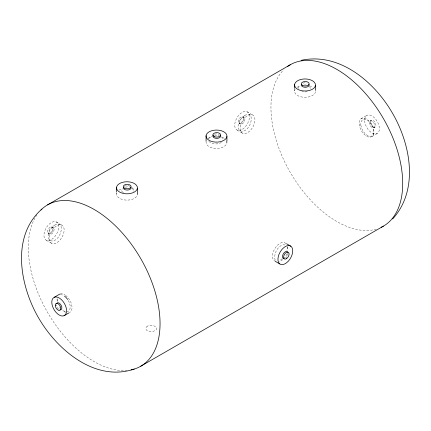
<?xml version="1.0" encoding="UTF-8"?>
<svg xmlns="http://www.w3.org/2000/svg" width="431" height="431" viewBox="0 0 431 431"><rect width="100%" height="100%" fill="white"/><g stroke="black" fill="none" stroke-linecap="round" stroke-linejoin="round"><path stroke-width="0.32" stroke-dasharray="2.15 1.62" d="M361.006 118.778L366.469 115.627M370.261 120.922L371.36 120.292M373.919 127.759A3.884 2.241 60 0 0 372.95 121.828A3.884 2.241 60 0 0 369.405 123.444A3.884 2.241 60 0 0 373.919 127.759L375.018 127.129A3.884 2.241 60 0 0 374.043 121.192A3.884 2.241 60 0 0 370.504 122.808A3.884 2.241 60 0 0 375.018 127.129M372.093 136.455L377.551 133.303M246.99 111.726L252.447 114.878M243.138 116.801A3.884 2.241 -60 0 1 241.651 122.873A3.884 2.241 -60 0 1 238.483 120.61A3.884 2.241 -60 0 1 243.138 116.801L244.232 117.437A3.884 2.241 -60 0 1 242.75 123.508A3.884 2.241 -60 0 1 239.582 121.246A3.884 2.241 -60 0 1 244.232 117.437M239.043 123.39L240.142 124.026M237.222 130.167L242.685 133.319M56.197 221.879L61.66 225.03M52.345 226.954A3.884 2.241 -60 0 1 50.863 233.026A3.884 2.241 -60 0 1 47.69 230.763A3.884 2.241 -60 0 1 52.345 226.954L53.444 227.584A3.884 2.241 -60 0 1 51.962 233.656A3.884 2.241 -60 0 1 48.789 231.399A3.884 2.241 -60 0 1 53.444 227.584M48.256 233.543L49.349 234.173M46.435 240.315L51.892 243.472M294.605 89.018L294.605 90.909M226.932 140.889L226.932 142.78M137.403 192.576L137.403 194.467M116.553 192.447L116.553 193.708M124.311 186.327A3.884 2.241 0 0 1 129.796 186.149M137.214 192.899A10.446 6.029 0 0 1 126.315 200.108A10.446 6.029 0 0 1 117.076 192.161M119.107 190.119A10.446 6.029 0 0 1 122.334 188.686M131.574 188.67A10.446 6.029 0 0 1 134.811 190.103M214.611 134.256A3.884 2.241 0 0 1 219.325 134.461M226.749 141.206A10.446 6.029 0 0 1 217.213 148.415A10.446 6.029 0 0 1 206.083 142.02M208.636 138.432A10.446 6.029 0 0 1 211.863 136.993M222.288 137.376A10.446 6.029 0 0 1 224.346 138.41M303.133 83.145A3.884 2.241 0 0 1 307.007 83.021M315.454 91.668A10.446 6.029 0 0 1 303.015 97.207A10.446 6.029 0 0 1 295.127 89.362M297.158 87.326A10.446 6.029 0 0 1 300.385 85.888M309.625 85.877A10.446 6.029 0 0 1 312.868 87.304M58.551 309.038A3.884 2.241 60 0 1 56.369 304.857M65.636 312.351A10.446 6.029 60 0 1 62.296 310.051M57.415 300.833A10.446 6.029 60 0 1 57.28 298.532M60.27 293.931A10.446 6.029 60 0 1 65.119 295.084M65.598 295.413A10.446 6.029 60 0 1 71.718 304.911A10.446 6.029 60 0 1 69.536 312.545M275.786 261.401A10.446 6.029 -60 0 1 274.989 248.358A10.446 6.029 -60 0 1 286.491 244.329M287.191 246.58A10.446 6.029 -60 0 1 286.874 250.621M282.262 258.632A10.446 6.029 -60 0 1 279.407 260.723M287.989 253.212A3.884 2.241 -60 0 1 285.403 258.045M376.301 229.141A93.166 53.789 60 0 1 290.521 172.831A93.166 53.789 60 0 1 283.62 69.881M127.113 370.439A93.166 53.789 60 0 1 47.593 312.437A93.166 53.789 60 0 1 37.125 214.573M287.305 247.006A9.326 5.727 -63.4 0 1 287.973 249.727A9.326 5.021 -56.9 0 1 287.86 250.718M285.047 244.975A9.326 5.727 -63.4 0 0 278.07 248.17A9.326 5.727 -63.4 0 0 274.784 257.339A9.326 5.021 -56.9 0 0 275.447 260.518M286.874 253.918A9.326 5.021 -56.9 0 1 284.298 258.007M282.666 259.661A9.326 5.021 -56.9 0 1 279.256 261.633M309.442 86.561A6.061 3.723 3.4 0 1 310.045 89.411M307.222 91.571A6.061 3.723 3.4 0 1 301.872 91.582M221.378 142.402A7.381 4.531 3.4 0 1 210.301 142.435A7.381 3.976 -3.1 0 1 208.701 141.201M221.378 136.875A7.381 4.531 3.4 0 1 222.843 140.29M208.388 138.658A7.381 3.976 -3.1 0 1 211.831 136.11M214.557 135.506A7.381 3.976 -3.1 0 1 219.212 135.83M131.972 187.657A6.061 3.723 3.4 0 1 133.54 191.316M123.993 192.948A6.061 3.723 3.4 0 1 123.401 192.603M298.128 88.457A6.061 3.265 -3.1 0 1 300.504 85.769M304.194 84.955A6.061 3.265 -3.1 0 1 306.511 85.117M122.878 192.301A6.061 3.265 -3.1 0 1 122.436 188.692M125.367 187.199A6.061 3.265 -3.1 0 1 129.257 186.909M68.292 300.488A9.31 5.377 60 0 1 66.929 311.661M65.34 311.505A9.31 5.377 60 0 1 62.775 310.218M60.345 307.863A9.31 5.377 60 0 1 59.629 306.894M57.275 301.474A9.31 5.377 60 0 1 57.107 298.419M60.345 294.691A9.31 5.377 60 0 1 63.637 295.574M248.035 132.339A10.446 6.029 -60 0 0 253.719 115.826A10.446 6.029 -60 0 0 240.951 124.128A10.446 6.029 -60 0 0 248.035 132.339M242.572 129.187A10.446 6.029 -60 0 0 248.256 112.674A10.446 6.029 -60 0 0 235.488 120.976A10.446 6.029 -60 0 0 242.572 129.187M57.242 242.491A10.446 6.029 -60 0 0 62.926 225.979A10.446 6.029 -60 0 0 50.158 234.281A10.446 6.029 -60 0 0 57.242 242.491M51.779 239.34A10.446 6.029 -60 0 0 57.468 222.827A10.446 6.029 -60 0 0 44.7 231.129A10.446 6.029 -60 0 0 51.779 239.34M359.179 123.902A10.446 6.029 60 0 0 370.638 137.08A10.446 6.029 60 0 0 369.83 121.871A10.446 6.029 60 0 0 359.179 123.902M364.637 120.75A10.446 6.029 60 0 0 376.101 133.928A10.446 6.029 60 0 0 375.293 118.719A10.446 6.029 60 0 0 364.637 120.75M245.029 115.271A9.326 5.021 -56.9 0 0 238.004 126.439A9.326 5.727 -63.4 0 0 245.029 130.496A9.326 5.727 -63.4 0 0 251.187 118.827A9.326 5.021 -56.9 0 0 245.029 115.271M55.082 224.934A9.326 5.021 -56.9 0 0 48.056 236.107A9.326 5.727 -63.4 0 0 55.082 240.159A9.326 5.727 -63.4 0 0 61.245 228.489A9.326 5.021 -56.9 0 0 55.082 224.934M360.839 125.044A9.31 5.377 60 0 0 371.371 136.169A9.31 5.377 60 0 0 369.884 122.253A9.31 5.377 60 0 0 360.839 125.044M147.424 326.138A5.441 3.34 3.4 0 0 147.424 330.873A5.441 2.931 -3.1 0 0 155.117 330.582A5.441 2.931 -3.1 0 0 155.117 326.429A5.441 3.34 3.4 0 0 147.424 326.138"/><path stroke-width="0.65" d="M392.652 218.964C419.094 189.877 410.668 144.466 392.533 113.288C374.604 81.998 339.488 51.995 301.075 60.351M41.915 209.062C10.727 236.333 20.036 285.866 38.467 317.712C56.827 349.595 95.073 382.421 134.278 369.049M47.593 204.865L290.241 64.774M54.311 297.261L59.769 294.109M64.079 315.697A10.446 6.029 60 0 0 61.552 299.76A10.446 6.029 60 0 0 51.952 303.984A10.446 6.029 60 0 0 64.079 315.697L68.992 312.863M140.759 366.226L383.407 226.135M286.507 243.73L290.877 246.252A10.446 6.029 -60 0 1 286.793 262.614A10.446 6.029 -60 0 1 278.334 256.413A10.446 6.029 -60 0 1 290.877 246.252M275.425 261.407L279.789 263.928M315.454 85.365A10.446 6.029 0 0 1 299.243 90.009A10.446 6.029 0 0 1 300.385 79.584A10.446 6.029 0 0 1 315.454 85.365L315.454 90.408M294.605 84.605L294.605 88.387M226.932 136.476A10.446 6.029 0 0 1 210.721 141.115A10.446 6.029 0 0 1 211.863 130.69A10.446 6.029 0 0 1 226.932 136.476L226.932 140.889M206.083 135.711L206.083 141.39M137.403 188.164A10.446 6.029 0 0 1 121.192 192.808A10.446 6.029 0 0 1 122.334 182.383A10.446 6.029 0 0 1 137.403 188.164L137.403 192.576M116.553 187.404L116.553 191.817M130.895 187.124A3.884 2.241 0 0 1 127.42 190.06A3.884 2.241 0 0 1 123.406 187.361M220.424 135.431A3.884 2.241 0 0 1 216.443 138.367A3.884 2.241 0 0 1 213.27 135.118M308.946 84.325A3.884 2.241 0 0 1 305.471 87.261A3.884 2.241 0 0 1 301.458 84.562M56.66 303.419A3.884 2.241 60 0 1 61.197 305.401A3.884 2.241 60 0 1 59.968 309.77M284.013 258.514A3.884 2.241 -60 0 1 283.463 253.6A3.884 2.241 -60 0 1 287.86 252.474M287.552 66.514A93.166 53.789 60 0 1 383.127 118.078A93.166 53.789 60 0 1 381.139 227.326M40.977 209.967A93.166 53.789 60 0 1 141.583 260.098A93.166 53.789 60 0 1 131.099 369.857M64.494 296.135A9.31 5.377 60 0 1 67.645 299.459M124.618 188.223A3.884 2.241 0 0 0 131.002 187.011A3.884 2.241 0 0 0 125.992 184.425A3.884 2.241 0 0 0 124.618 188.223M214.148 136.535A3.884 2.241 0 0 0 220.532 135.323A3.884 2.241 0 0 0 215.527 132.732A3.884 2.241 0 0 0 214.148 136.535M302.67 85.424A3.884 2.241 0 0 0 309.054 84.217A3.884 2.241 0 0 0 304.049 81.626A3.884 2.241 0 0 0 302.67 85.424M55.276 305.487A3.884 2.241 60 0 0 59.516 310.417A3.884 2.241 60 0 0 59.252 304.782A3.884 2.241 60 0 0 55.276 305.487M286.502 258.681A3.884 2.241 -60 0 0 288.646 252.544A3.884 2.241 -60 0 0 283.9 255.588A3.884 2.241 -60 0 0 286.502 258.681"/></g></svg>
